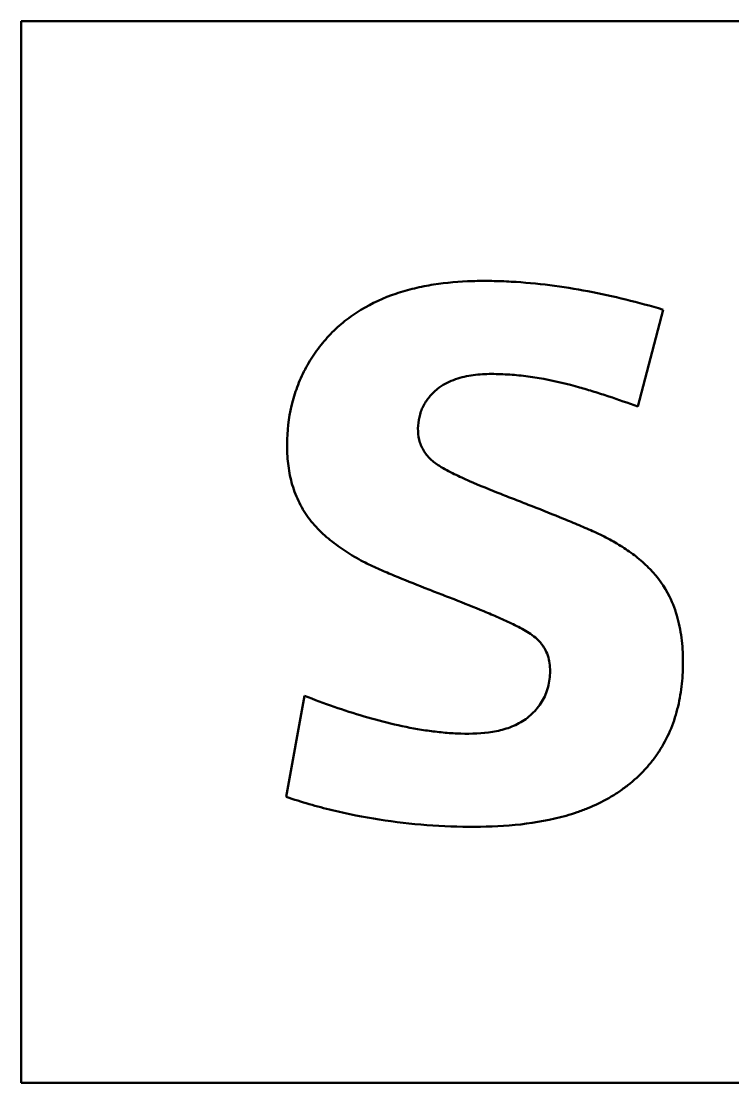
# Model space of a CAD drawing. Header units: millimetres. Extents: x 0 to 841, y 0 to 594.
# Drawn here: x 454.718 to 457.805, y 293.837 to 298.439 of the extents above; entities that cross this region are included whole.
import ezdxf

# ---------------------------------------------------------------- set-up
doc = ezdxf.new("R2010")
doc.units = ezdxf.units.MM
doc.layers.add('1', color=7, linetype='Continuous')

msp = doc.modelspace()

# ---------------------------------------------------------------- linework, layer by layer
at = {"layer": '1', "color": 7, "linetype": 'Continuous', "lineweight": 50}
for p, q in [((454.7177, 298.4392), (454.7177, 293.8371)), ((472.0177, 298.4392), (454.7177, 298.4392)), ((457.3926, 296.7695), (457.503, 297.1887)), ((455.9466, 295.5149), (455.8678, 295.0763)), ((454.7177, 293.8371), (472.0177, 293.8371))]:
    msp.add_line(p, q, dxfattribs=at)
for points, knots in [([(457.503, 297.1887), (457.3951, 297.2206), (457.2864, 297.2476), (457.0669, 297.2892), (456.9561, 297.3037), (456.8157, 297.3116), (456.7876, 297.3126), (456.7311, 297.3135), (456.703, 297.3135), (456.6187, 297.3109), (456.5627, 297.3062), (456.4792, 297.293), (456.4513, 297.2876), (456.3966, 297.2745), (456.3697, 297.2669), (456.2905, 297.2401), (456.2397, 297.2173), (456.1795, 297.1808), (456.1676, 297.173), (456.1443, 297.1568), (456.1104, 297.1315), (456.0794, 297.1033), (456.0406, 297.063), (456.0224, 297.0415), (455.9886, 296.996), (455.9579, 296.9489), (455.9272, 296.8862), (455.9124, 296.8467), (455.9033, 296.8199), (455.8992, 296.8064), (455.8809, 296.7385), (455.8733, 296.6831), (455.871, 296.6129), (455.8709, 296.5987), (455.8715, 296.5706), (455.8722, 296.5565), (455.8756, 296.5147), (455.8797, 296.487), (455.8891, 296.446), (455.8927, 296.4325), (455.9013, 296.4055), (455.9061, 296.3922), (455.9224, 296.3533), (455.9355, 296.3286), (455.9589, 296.2934), (455.9674, 296.282), (455.9852, 296.26), (455.9946, 296.2494), (456.0238, 296.219), (456.0448, 296.2004), (456.0779, 296.1742), (456.0892, 296.1658), (456.1123, 296.1496), (456.1241, 296.1417), (456.1601, 296.119), (456.1848, 296.1051), (456.2099, 296.092)], [0, 0, 0, 0, 0.125, 0.125, 0.25, 0.25, 0.28125, 0.28125, 0.3125, 0.3125, 0.375, 0.375, 0.40625, 0.40625, 0.4375, 0.4375, 0.5, 0.5, 0.515625, 0.515625, 0.53125, 0.5625, 0.5625, 0.59375, 0.59375, 0.625, 0.65625, 0.671875, 0.671875, 0.6875, 0.6875, 0.75, 0.75, 0.765625, 0.765625, 0.78125, 0.78125, 0.8125, 0.8125, 0.828125, 0.828125, 0.84375, 0.84375, 0.875, 0.875, 0.890625, 0.890625, 0.90625, 0.90625, 0.9375, 0.9375, 0.953125, 0.953125, 0.96875, 0.96875, 1, 1, 1, 1]), ([(456.5237, 296.8451), (456.5445, 296.8619), (456.5677, 296.8743), (456.6049, 296.8884), (456.6177, 296.8924), (456.6433, 296.8989), (456.6562, 296.9014), (456.6952, 296.9075), (456.7217, 296.9094), (456.7615, 296.91), (456.7747, 296.9098), (456.8011, 296.9091), (456.8408, 296.9074), (456.8802, 296.9036), (456.9328, 296.897), (456.959, 296.8929), (457.0371, 296.8786), (457.0885, 296.8663), (457.1395, 296.8518)], [0, 0, 0, 0, 0.125, 0.125, 0.1875, 0.1875, 0.25, 0.25, 0.375, 0.375, 0.4375, 0.4375, 0.5, 0.625, 0.625, 0.75, 0.75, 1, 1, 1, 1]), ([(456.5321, 296.5112), (456.518, 296.52), (456.505, 296.5298), (456.4874, 296.5467), (456.4818, 296.5527), (456.4715, 296.5655), (456.4667, 296.5724), (456.4584, 296.5865), (456.4547, 296.5939), (456.4486, 296.6091), (456.4461, 296.617), (456.4403, 296.6411), (456.4389, 296.6574), (456.4394, 296.6905), (456.4413, 296.7068), (456.4468, 296.7309), (456.4491, 296.7389), (456.4547, 296.7544), (456.4611, 296.7694), (456.4693, 296.7836), (456.4782, 296.7973), (456.4831, 296.8039), (456.499, 296.8231), (456.5108, 296.8346), (456.5237, 296.8451)], [0, 0, 0, 0, 0.125, 0.125, 0.1875, 0.1875, 0.25, 0.25, 0.3125, 0.3125, 0.375, 0.375, 0.5, 0.5, 0.625, 0.625, 0.6875, 0.6875, 0.75, 0.8125, 0.8125, 0.875, 0.875, 1, 1, 1, 1]), ([(457.1395, 296.8518), (457.161, 296.8462), (457.1822, 296.8397), (457.2245, 296.8264), (457.2456, 296.8195), (457.3087, 296.7985), (457.3507, 296.7841), (457.3926, 296.7695)], [0, 0, 0, 0, 0.25, 0.25, 0.5, 0.5, 1, 1, 1, 1]), ([(457.5301, 295.945), (457.5088, 295.9892), (457.4802, 296.0283), (457.4377, 296.0722), (457.4289, 296.0807), (457.4108, 296.0971), (457.4016, 296.105), (457.3733, 296.1278), (457.3537, 296.1419), (457.3131, 296.1684), (457.2922, 296.1808), (457.26, 296.1982), (457.2491, 296.2038), (457.2273, 296.2147), (457.2162, 296.2199), (457.1829, 296.235), (457.1605, 296.2447), (457.1156, 296.2637), (457.093, 296.273), (457.0253, 296.3007), (456.9799, 296.3188), (456.9118, 296.3455), (456.889, 296.3544), (456.8435, 296.372), (456.8207, 296.3808), (456.7526, 296.4077), (456.7075, 296.4261), (456.6405, 296.4554), (456.6183, 296.4654), (456.5854, 296.4814), (456.5745, 296.4869), (456.553, 296.4985), (456.5424, 296.5045), (456.5321, 296.5112)], [0, 0, 0, 0, 0.125, 0.125, 0.15625, 0.15625, 0.1875, 0.1875, 0.25, 0.25, 0.3125, 0.3125, 0.34375, 0.34375, 0.375, 0.375, 0.4375, 0.4375, 0.5, 0.5, 0.625, 0.625, 0.6875, 0.6875, 0.75, 0.75, 0.875, 0.875, 0.9375, 0.9375, 0.96875, 0.96875, 1, 1, 1, 1]), ([(456.2099, 296.092), (456.2203, 296.0867), (456.2308, 296.0818), (456.2518, 296.072), (456.2624, 296.0673), (456.2942, 296.0533), (456.3583, 296.0261), (456.4228, 296.0003), (456.4876, 295.9748), (456.5092, 295.9664), (456.5524, 295.9497), (456.5741, 295.9414), (456.6389, 295.9162), (456.682, 295.899), (456.7462, 295.8723), (456.7676, 295.8632), (456.81, 295.8445), (456.8311, 295.8348), (456.8624, 295.8196), (456.8727, 295.8144), (456.8932, 295.8036), (456.9034, 295.798), (456.9232, 295.786), (456.9329, 295.7796), (456.9512, 295.7652), (456.9597, 295.7574), (456.9712, 295.7444), (456.9748, 295.74), (456.9817, 295.7306), (456.9849, 295.7257), (456.9936, 295.7107), (456.9984, 295.7002), (457.0058, 295.6784), (457.0084, 295.667), (457.0117, 295.6442), (457.0124, 295.6328), (457.0123, 295.6098), (457.0115, 295.5981), (457.0086, 295.5753), (457.0065, 295.564), (457.0006, 295.5418), (456.9968, 295.5309), (456.9878, 295.5096), (456.9772, 295.4891), (456.964, 295.4704), (456.9495, 295.4525), (456.9416, 295.4439), (456.925, 295.4279), (456.9161, 295.4206), (456.8974, 295.4072), (456.8875, 295.4011), (456.8568, 295.3846), (456.8354, 295.3763), (456.8022, 295.3667), (456.791, 295.364), (456.7683, 295.3593), (456.7568, 295.3574), (456.6998, 295.3498), (456.6541, 295.3494), (456.5856, 295.3524), (456.5628, 295.3541), (456.5171, 295.3587), (456.4942, 295.3616), (456.4262, 295.3717), (456.3814, 295.3805), (456.2926, 295.4009), (456.2487, 295.4126), (456.1177, 295.4511), (456.0317, 295.4814), (455.9466, 295.5149)], [0, 0, 0, 0, 0.015625, 0.015625, 0.03125, 0.03125, 0.0625, 0.125, 0.125, 0.15625, 0.15625, 0.1875, 0.1875, 0.25, 0.25, 0.28125, 0.28125, 0.3125, 0.3125, 0.328125, 0.328125, 0.34375, 0.34375, 0.359375, 0.359375, 0.375, 0.375, 0.382813, 0.382813, 0.390625, 0.390625, 0.40625, 0.40625, 0.421875, 0.421875, 0.4375, 0.4375, 0.453125, 0.453125, 0.46875, 0.46875, 0.484375, 0.484375, 0.5, 0.515625, 0.515625, 0.53125, 0.53125, 0.546875, 0.546875, 0.5625, 0.5625, 0.59375, 0.59375, 0.609375, 0.609375, 0.625, 0.625, 0.6875, 0.6875, 0.71875, 0.71875, 0.75, 0.75, 0.8125, 0.8125, 0.875, 0.875, 1, 1, 1, 1]), ([(456.6851, 294.9468), (456.7521, 294.9468), (456.8188, 294.95), (456.951, 294.9649), (457.0166, 294.9767), (457.0975, 294.9996), (457.1136, 295.0046), (457.1453, 295.0155), (457.161, 295.0213), (457.2074, 295.0402), (457.2375, 295.0546), (457.2811, 295.0794), (457.2953, 295.0882), (457.3233, 295.1071), (457.3369, 295.117), (457.3763, 295.148), (457.4007, 295.1704), (457.4345, 295.2068), (457.4453, 295.2195), (457.4659, 295.2458), (457.4757, 295.2595), (457.5032, 295.3018), (457.5345, 295.3607), (457.5559, 295.4238), (457.5685, 295.4726), (457.5721, 295.489), (457.5781, 295.5218), (457.5806, 295.5382), (457.5865, 295.5876), (457.5885, 295.6207), (457.5889, 295.6704), (457.5887, 295.6871), (457.5871, 295.7204), (457.5858, 295.7371), (457.5802, 295.787), (457.5742, 295.8197), (457.5566, 295.8835), (457.5451, 295.9147), (457.5301, 295.945)], [0, 0, 0, 0, 0.125, 0.125, 0.25, 0.25, 0.28125, 0.28125, 0.3125, 0.3125, 0.375, 0.375, 0.40625, 0.40625, 0.4375, 0.4375, 0.5, 0.5, 0.53125, 0.53125, 0.5625, 0.5625, 0.625, 0.6875, 0.6875, 0.71875, 0.71875, 0.75, 0.75, 0.8125, 0.8125, 0.84375, 0.84375, 0.875, 0.875, 0.9375, 0.9375, 1, 1, 1, 1]), ([(455.8678, 295.0763), (455.9335, 295.0542), (456, 295.035), (456.1348, 295.0022), (456.2028, 294.9888), (456.3398, 294.9675), (456.4086, 294.9596), (456.5465, 294.9493), (456.6157, 294.9468), (456.6851, 294.9468)], [0, 0, 0, 0, 0.25, 0.25, 0.5, 0.5, 0.75, 0.75, 1, 1, 1, 1])]:
    msp.add_open_spline(points, degree=3, knots=knots, dxfattribs=at)

doc.saveas('drawing.dxf')
